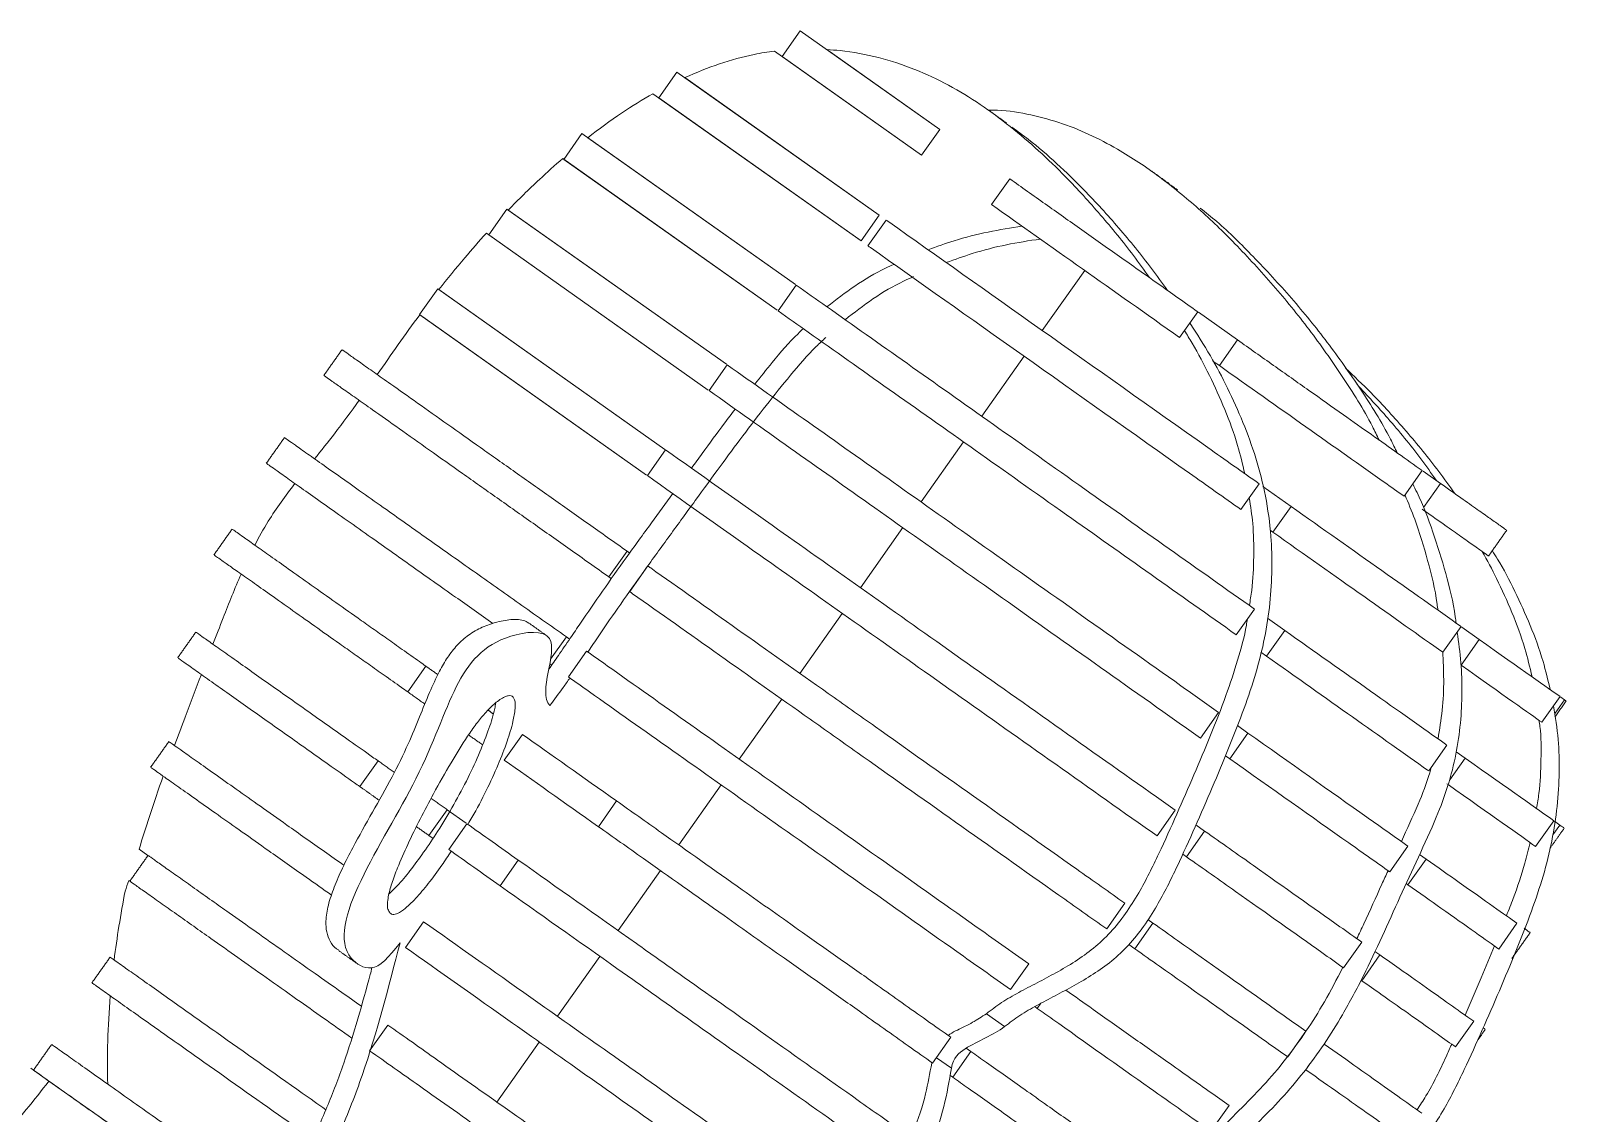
# Model space of a CAD drawing. Header units: millimetres. Extents: x -176 to 2097, y -1009 to 156.
# Drawn here: x 463 to 609.3, y -911.6 to -808.5 of the extents above; entities that cross this region are included whole.
import ezdxf

# ---------------------------------------------------------------- set-up
doc = ezdxf.new("R2010")
doc.units = ezdxf.units.MM

msp = doc.modelspace()

# ---------------------------------------------------------------- linework, layer by layer
at = {"color": 7, "linetype": 'Continuous', "lineweight": 15}
for p, q in [((534.58, -810.95), (536.31, -808.5)), ((549.61, -817.9), (536.31, -808.5)), ((538.84, -810.28), (549.61, -817.9)), ((547.88, -820.35), (533.86, -810.44)), ((547.88, -820.35), (534.58, -810.95)), ((522.84, -814.89), (524.57, -812.44)), ((543.84, -826.07), (524.57, -812.44)), ((525.31, -812.97), (543.84, -826.07)), ((542.11, -828.52), (522.29, -814.5)), ((542.11, -828.52), (522.84, -814.89)), ((513.79, -820.75), (515.52, -818.3)), ((535.87, -832.68), (515.52, -818.3)), ((516.08, -818.69), (535.87, -832.68)), ((549.61, -817.9), (547.88, -820.35)), ((549.61, -817.9), (547.88, -820.35)), ((534.13, -835.13), (513.69, -820.67)), ((534.13, -835.13), (513.79, -820.75)), ((556.28, -822.61), (554.54, -825.06)), ((506.64, -827.94), (508.37, -825.49)), ((529.29, -840.27), (508.37, -825.49)), ((508.5, -825.58), (529.29, -840.27)), ((543.84, -826.07), (542.11, -828.52)), ((543.84, -826.07), (542.11, -828.52)), ((527.56, -842.72), (506.42, -827.78)), ((544.5, -826.53), (542.76, -828.98)), ((527.56, -842.72), (506.64, -827.94)), ((563.41, -831.33), (559.37, -837.05)), ((500.06, -835.53), (501.79, -833.08)), ((523.42, -848.37), (501.79, -833.08)), ((501.9, -833.16), (523.42, -848.37)), ((535.94, -832.73), (534.2, -835.18)), ((521.68, -850.82), (500.06, -835.53)), ((521.68, -850.82), (500.08, -835.55)), ((572.45, -837.72), (574.18, -835.27)), ((577.97, -837.95), (574.25, -835.32)), ((577.97, -837.95), (576.24, -840.4)), ((557.64, -839.5), (553.6, -845.21)), ((529.36, -840.32), (527.63, -842.77)), ((576.24, -840.4), (575.65, -839.99)), ((551.87, -847.66), (547.83, -853.38)), ((523.49, -848.42), (521.76, -850.87)), ((593.84, -852.84), (595.57, -850.39)), ((597.3, -851.62), (595.64, -850.44)), ((578.3, -854.11), (580.04, -851.66)), ((583.07, -853.81), (580.39, -851.91)), ((597.3, -851.62), (595.68, -853.91)), ((583.07, -853.81), (581.34, -856.26)), ((546.1, -855.83), (542.05, -861.55)), ((581.34, -856.26), (581.07, -856.06)), ((518.08, -860.52), (519.82, -858.07)), ((520.07, -858.25), (519.82, -858.07)), ((521.8, -859.47), (520.07, -861.92)), ((518.33, -860.69), (518.08, -860.52)), ((540.32, -864), (536.28, -869.71)), ((577.85, -866.03), (579.58, -863.58)), ((582.47, -865.62), (580.74, -868.07)), ((582.47, -865.62), (580.83, -864.46)), ((597.54, -867.7), (599.27, -865.25)), ((601, -866.48), (599.34, -865.31)), ((512.53, -868.36), (514.04, -866.23)), ((514.35, -866.45), (514.04, -866.23)), ((601, -866.48), (599.27, -868.93)), ((512.64, -868.92), (512.47, -868.8)), ((515.97, -867.59), (514.23, -870.04)), ((580.74, -868.07), (580.2, -867.7)), ((500.66, -869.02), (498.93, -871.47)), ((599.27, -868.93), (599.26, -868.92)), ((534.55, -872.16), (530.51, -877.88)), ((606.97, -874.37), (608.7, -871.92)), ((609.13, -872.22), (608.22, -873.51)), ((609.13, -872.22), (608.77, -871.97)), ((574.44, -875.87), (576.17, -873.42)), ((578.96, -875.39), (577.96, -874.68)), ((509.85, -875.52), (508.12, -877.97)), ((578.96, -875.39), (577.23, -877.84)), ((577.23, -877.84), (576.82, -877.55)), ((596.18, -878.99), (597.91, -876.54)), ((599.65, -877.77), (598.8, -877.17)), ((496.1, -878.04), (494.37, -880.49)), ((599.65, -877.77), (598.18, -879.85)), ((528.78, -880.33), (524.74, -886.04)), ((518.82, -881.86), (517.09, -884.31)), ((500.94, -885.14), (502.68, -882.69)), ((504.5, -883.98), (502.68, -882.69)), ((570.3, -885.19), (572.03, -882.74)), ((504.57, -884.03), (502.84, -886.48)), ((574.84, -884.73), (573.11, -887.18)), ((574.84, -884.73), (574.01, -884.14)), ((606.36, -886.19), (608.09, -883.74)), ((608.67, -884.15), (608.02, -885.08)), ((608.67, -884.15), (608.17, -883.79)), ((501.35, -885.43), (500.94, -885.14)), ((592.47, -888.61), (594.2, -886.16)), ((473.34, -886.45), (474.18, -887.04)), ((509.46, -887.49), (507.72, -889.94)), ((573.11, -887.18), (572.75, -886.92)), ((595.93, -887.39), (594.2, -889.84)), ((595.93, -887.39), (595.31, -886.95)), ((523, -888.49), (518.96, -894.21)), ((472.45, -889.49), (472.36, -889.43)), ((594.2, -889.84), (594.03, -889.72)), ((565.51, -894.05), (567.24, -891.6)), ((500.44, -893.36), (498.71, -895.81)), ((569.91, -893.49), (568.18, -895.94)), ((569.44, -893.16), (569.91, -893.49)), ((602.85, -895.96), (604.59, -893.51)), ((567.63, -895.54), (568.18, -895.94)), ((588.08, -897.76), (589.81, -895.31)), ((591.54, -896.53), (589.81, -898.98)), ((591.54, -896.53), (591.06, -896.2)), ((517.23, -896.66), (513.19, -902.37)), ((556.36, -899.83), (558.09, -897.38)), ((589.81, -898.98), (589.75, -898.94)), ((554.05, -902.13), (555.78, -903.35)), ((558.65, -901.45), (558.89, -901.62)), ((559.23, -901.13), (558.89, -901.62)), ((497.03, -903.2), (495.3, -905.65)), ((582.75, -906.23), (584.48, -903.79)), ((598.74, -905.29), (600.47, -902.84)), ((493.61, -904.45), (493.64, -904.41)), ((493.62, -904.46), (493.61, -904.45)), ((511.46, -904.82), (507.42, -910.54)), ((548.93, -906.82), (550.66, -904.37)), ((549.29, -906.31), (550.72, -907.32)), ((552.57, -905.72), (550.84, -908.17)), ((552.12, -905.4), (552.57, -905.72)), ((464.75, -908.54), (463.02, -907.31)), ((550.58, -907.99), (550.84, -908.17)), ((584.46, -907.45), (584.48, -907.46)), ((584.81, -906.99), (584.48, -907.46)), ((464.75, -908.54), (470.62, -912.69)), ((575.44, -913.31), (577.17, -910.86))]:
    msp.add_line(p, q, dxfattribs=at)
for points, knots in [([(538.84, -810.28), (539.26, -810.32), (540.96, -810.45), (543.8, -810.99), (547.25, -812.12), (550.48, -813.64), (553.5, -815.49), (556.35, -817.6), (559.05, -819.91), (561.94, -822.7), (564.95, -826.03), (567.6, -829.24), (569.07, -831.31), (569.57, -832.01)], [0, 0, 0, 0, 0.0311985, 0.1242266, 0.2167021, 0.3089442, 0.4013184, 0.4939183, 0.586641, 0.6794327, 0.8070491, 0.9344522, 1, 1, 1, 1]), ([(525.31, -812.97), (527.52, -811.97), (530.4, -810.99), (533.22, -810.52), (533.86, -810.44)], [0.50685856, 0.50685856, 0.50685856, 0.50685856, 0.53125, 0.53844969, 0.53844969, 0.53844969, 0.53844969]), ([(516.08, -818.69), (517.14, -817.86), (519.18, -816.37), (521.28, -815.07), (522.29, -814.5)], [0.47183204, 0.47183204, 0.47183204, 0.47183204, 0.484375, 0.49564777, 0.49564777, 0.49564777, 0.49564777]), ([(554.27, -816.08), (554.41, -816.08), (555.67, -816.03), (557.92, -816.4), (560.97, -817.17), (563.84, -818.33), (567.07, -820.02), (570.58, -822.36), (574.29, -825.4), (577.89, -828.88), (581.4, -832.72), (584.83, -836.91), (587.98, -841.4), (590.21, -844.92), (591.25, -847.05), (591.46, -847.49)], [0, 0, 0, 0, 0.007995, 0.069119, 0.130286, 0.191712, 0.253337, 0.350025, 0.446555, 0.54311, 0.650494, 0.757754, 0.86497, 0.972326, 1, 1, 1, 1]), ([(556.48, -817.7), (557.01, -818.08), (558.5, -819.15), (560.78, -821.14), (563.67, -823.93), (566.68, -827.26), (569.33, -830.47), (570.8, -832.53), (571.3, -833.23)], [0, 0, 0, 0, 0.091506, 0.257957, 0.424533, 0.653624, 0.882332, 1, 1, 1, 1]), ([(508.5, -825.58), (509.47, -824.58), (511.18, -822.91), (512.94, -821.32), (513.69, -820.67)], [0.44044917, 0.44044917, 0.44044917, 0.44044917, 0.453125, 0.46221813, 0.46221813, 0.46221813, 0.46221813]), ([(556.28, -822.61), (557.39, -823.4), (559.61, -824.97), (563.11, -827.44), (566.7, -829.98), (570.39, -832.59), (572.92, -834.38), (574.18, -835.27)], [0, 0, 0, 0, 0.2039796, 0.4059326, 0.6056491, 0.8033942, 1, 1, 1, 1]), ([(574.42, -825.4), (574.95, -825.82), (576.72, -827.24), (579.61, -830.12), (583.14, -833.94), (586.57, -838.14), (589.71, -842.62), (591.94, -846.14), (592.98, -848.28), (593.19, -848.71)], [0, 0, 0, 0, 0.068458, 0.230977, 0.411722, 0.592258, 0.772722, 0.953419, 1, 1, 1, 1]), ([(501.9, -833.16), (502.7, -832.13), (504.18, -830.31), (505.72, -828.55), (506.42, -827.78)], [0.41017164, 0.41017164, 0.41017164, 0.41017164, 0.421875, 0.4312926, 0.4312926, 0.4312926, 0.4312926]), ([(544.5, -826.53), (544.58, -826.59), (553.8, -833.11), (564.23, -840.48), (575.14, -848.2), (576.77, -849.35), (578.4, -850.5), (580.04, -851.66)], [0.8738972, 0.8738972, 0.8738972, 0.8738972, 0.875, 1, 1, 1, 1.0186118, 1.0186118, 1.0186118, 1.0186118]), ([(557.44, -827.11), (556.37, -827.28), (554.23, -827.62), (551.24, -828.37), (549.32, -829.06), (548.5, -829.36)], [0, 0, 0, 0, 0.362813, 0.725574, 1, 1, 1, 1]), ([(542.76, -828.98), (542.84, -829.04), (552.07, -835.56), (562.5, -842.93), (573.41, -850.65), (575.03, -851.8), (576.67, -852.95), (578.3, -854.11)], [0.8738972, 0.8738972, 0.8738972, 0.8738972, 0.875, 1, 1, 1, 1.0186118, 1.0186118, 1.0186118, 1.0186118]), ([(559.18, -828.34), (558.1, -828.5), (555.96, -828.84), (552.97, -829.59), (551.06, -830.29), (550.23, -830.59)], [0, 0, 0, 0, 0.362813, 0.725574, 1, 1, 1, 1]), ([(545.26, -830.75), (544.99, -830.87), (543.72, -831.43), (541.54, -832.73), (539.74, -834.12), (538.86, -834.79)], [0, 0, 0, 0, 0.12526, 0.574606, 1, 1, 1, 1]), ([(547.12, -831.92), (546.8, -832.06), (545.49, -832.63), (543.27, -833.95), (541.47, -835.34), (540.59, -836.02)], [0, 0, 0, 0, 0.141318, 0.582415, 1, 1, 1, 1]), ([(535.94, -832.73), (536.89, -833.4), (540.31, -835.82), (549, -841.96), (562.43, -851.46), (574.23, -859.8), (579.58, -863.58)], [0.5815524, 0.5815524, 0.5815524, 0.5815524, 0.59375, 0.625, 0.6875, 0.7428201, 0.7428201, 0.7428201, 0.7428201]), ([(534.2, -835.18), (535.15, -835.85), (538.58, -838.27), (547.27, -844.41), (560.7, -853.91), (572.5, -862.25), (577.85, -866.03)], [0.5815524, 0.5815524, 0.5815524, 0.5815524, 0.59375, 0.625, 0.6875, 0.7428201, 0.7428201, 0.7428201, 0.7428201]), ([(496.02, -841.25), (496.69, -840.3), (498.02, -838.38), (499.38, -836.49), (500.08, -835.55)], [0.38018104, 0.38018104, 0.38018104, 0.38018104, 0.390625, 0.40117636, 0.40117636, 0.40117636, 0.40117636]), ([(573.43, -836.33), (574.09, -837.37), (575.38, -839.36), (577.05, -842.54), (578.53, -845.77), (579.76, -849.18), (580.69, -852.8), (581.19, -856.36), (581.29, -859.78), (581.1, -863.02), (580.6, -866.33), (579.76, -869.68), (578.58, -873.19), (577.14, -876.83), (575.57, -880.59), (573.93, -884.35), (572.23, -888.11), (570.66, -891.31), (569.07, -893.81), (567.64, -895.62), (566, -897.14), (564.23, -898.39), (562.42, -899.45), (560.62, -900.4), (558.89, -901.31), (557.26, -902.22), (556.26, -902.99), (555.78, -903.35)], [0, 0, 0, 0, 0.05753, 0.110952, 0.164624, 0.218308, 0.271805, 0.325167, 0.367044, 0.408838, 0.450585, 0.492406, 0.534464, 0.582399, 0.630033, 0.677592, 0.725733, 0.774171, 0.800877, 0.826979, 0.85271, 0.878661, 0.904877, 0.930456, 0.955229, 0.978549, 1, 1, 1, 1]), ([(538.76, -837.72), (538.45, -838), (537.25, -839.1), (535.37, -841.31), (533.06, -844.17), (530.85, -847.08), (528.61, -850.1), (526.3, -853.27), (523.89, -856.58), (521.51, -859.86), (519.25, -863.04), (517.48, -865.61), (516.45, -867.14), (516.1, -867.65), (516.08, -867.67)], [0, 0, 0, 0, 0.034036, 0.132346, 0.230728, 0.327558, 0.423503, 0.530199, 0.639803, 0.749194, 0.853002, 0.950845, 0.997429, 1, 1, 1, 1]), ([(536.61, -836.88), (536.44, -837.04), (535.39, -838.01), (533.85, -839.82), (532.53, -841.48), (531.98, -842.17)], [0, 0, 0, 0, 0.09994, 0.622577, 1, 1, 1, 1]), ([(572.91, -837.06), (573.16, -837.46), (574.02, -838.82), (575.31, -841.32), (576.79, -844.55), (577.95, -847.65), (578.45, -849.78), (578.66, -850.69)], [0, 0, 0, 0, 0.097967, 0.338254, 0.579665, 0.821129, 1, 1, 1, 1]), ([(577.97, -837.95), (579.12, -838.76), (581.4, -840.38), (584.79, -842.77), (587.93, -844.99), (590.77, -847), (593.32, -848.8), (594.81, -849.86), (595.57, -850.39)], [0, 0, 0, 0, 0.178819, 0.357088, 0.534908, 0.687788, 0.842305, 1, 1, 1, 1]), ([(492.68, -838.89), (492.72, -838.91), (492.78, -838.96), (493.42, -839.41), (494.41, -840.11), (495.71, -841.03), (497.49, -842.28), (499.81, -843.92), (502.7, -845.97), (505.84, -848.19), (509.16, -850.54), (512.58, -852.95), (516.1, -855.44), (518.58, -857.19), (519.82, -858.07)], [0, 0, 0, 0, 0.064177, 0.131495, 0.198971, 0.266586, 0.334166, 0.429655, 0.524798, 0.619744, 0.714778, 0.809888, 0.904964, 1, 1, 1, 1]), ([(529.36, -840.32), (534.46, -843.93), (544.92, -851.32), (559.85, -861.88), (570.65, -869.52), (574.98, -872.58), (576.17, -873.42)], [0.5638497, 0.5638497, 0.5638497, 0.5638497, 0.625, 0.6875, 0.71875, 0.7307031, 0.7307031, 0.7307031, 0.7307031]), ([(576.24, -840.4), (581.81, -844.34), (588.23, -848.88), (593.23, -852.41), (593.84, -852.84)], [0.01224527, 0.01224527, 0.01224527, 0.01224527, 0.09375, 0.10559121, 0.10559121, 0.10559121, 0.10559121]), ([(588.25, -840.63), (589.07, -841.41), (591.08, -843.3), (594.04, -846.61), (596.69, -849.81), (598.16, -851.87), (598.66, -852.58)], [0, 0, 0, 0, 0.215538, 0.527829, 0.839598, 1, 1, 1, 1]), ([(490.95, -841.34), (490.98, -841.36), (491.05, -841.41), (491.69, -841.86), (492.68, -842.56), (493.98, -843.48), (495.76, -844.73), (498.07, -846.37), (500.97, -848.42), (504.11, -850.64), (507.43, -852.99), (510.85, -855.4), (514.37, -857.89), (516.85, -859.64), (518.08, -860.52)], [0, 0, 0, 0, 0.064177, 0.131495, 0.198971, 0.266586, 0.334166, 0.429655, 0.524798, 0.619744, 0.714778, 0.809888, 0.904964, 1, 1, 1, 1]), ([(589.37, -842.21), (590.35, -843.27), (592.45, -845.52), (594.96, -848.59), (596.43, -850.65), (596.92, -851.35)], [0, 0, 0, 0, 0.366688, 0.784856, 1, 1, 1, 1]), ([(490.05, -849.27), (490.69, -848.48), (492.16, -846.65), (493.54, -844.77), (494.3, -843.7)], [0.3503052, 0.3503052, 0.3503052, 0.3503052, 0.359375, 0.37118126, 0.37118126, 0.37118126, 0.37118126]), ([(527.63, -842.77), (532.73, -846.38), (543.18, -853.77), (558.12, -864.33), (568.92, -871.97), (573.25, -875.03), (574.44, -875.87)], [0.5638497, 0.5638497, 0.5638497, 0.5638497, 0.625, 0.6875, 0.71875, 0.7307031, 0.7307031, 0.7307031, 0.7307031]), ([(530.13, -844.54), (529.79, -844.99), (528.72, -846.38), (527.34, -848.26), (526.29, -849.7), (525.95, -850.16)], [0, 0, 0, 0, 0.238871, 0.754915, 1, 1, 1, 1]), ([(487.23, -847.28), (487.22, -847.27), (487.2, -847.26), (487.53, -847.49), (488.21, -847.97), (489.34, -848.77), (490.91, -849.88), (492.77, -851.19), (494.86, -852.68), (497.59, -854.6), (501.02, -857.03), (505.17, -859.96), (509.48, -863.01), (512.52, -865.16), (514.04, -866.23)], [0, 0, 0, 0, 0.033229, 0.09693, 0.160221, 0.235314, 0.310035, 0.384788, 0.459737, 0.534958, 0.651793, 0.768482, 0.88451, 1, 1, 1, 1]), ([(485.5, -849.73), (485.49, -849.72), (485.47, -849.71), (485.79, -849.94), (486.48, -850.42), (487.61, -851.22), (489.17, -852.33), (491.03, -853.64), (493.13, -855.13), (495.86, -857.05), (499.29, -859.48), (503.18, -862.23), (505.85, -864.11), (507.05, -864.96)], [0, 0, 0, 0, 0.038444, 0.112142, 0.185366, 0.272245, 0.358692, 0.445177, 0.531889, 0.618914, 0.754086, 0.889088, 1, 1, 1, 1]), ([(523.49, -848.42), (526.77, -850.74), (535.62, -857), (550.58, -867.57), (564.47, -877.39), (571.44, -882.32), (572.03, -882.74)], [0.5546173, 0.5546173, 0.5546173, 0.5546173, 0.59375, 0.65625, 0.71875, 0.7246119, 0.7246119, 0.7246119, 0.7246119]), ([(521.76, -850.87), (525.03, -853.19), (533.89, -859.45), (548.85, -870.02), (562.74, -879.84), (569.71, -884.77), (570.3, -885.19)], [0.5546173, 0.5546173, 0.5546173, 0.5546173, 0.59375, 0.65625, 0.71875, 0.7246119, 0.7246119, 0.7246119, 0.7246119]), ([(484.36, -857.49), (484.76, -856.72), (485.89, -854.7), (487.28, -852.8), (488.18, -851.63)], [0.32010502, 0.32010502, 0.32010502, 0.32010502, 0.328125, 0.34137122, 0.34137122, 0.34137122, 0.34137122]), ([(524.18, -852.58), (523.51, -853.51), (522.02, -855.54), (519.78, -858.63), (517.51, -861.82), (515.75, -864.39), (514.36, -866.43), (513.36, -867.89), (512.68, -868.87), (512.37, -869.3)], [0, 0, 0, 0, 0.167622, 0.368933, 0.559969, 0.740027, 0.825756, 0.92213, 1, 1, 1, 1]), ([(593.93, -852.72), (594.24, -853.48), (595.08, -855.48), (596.1, -858.95), (596.84, -861.85), (597.03, -863.5), (597.05, -863.69)], [0, 0, 0, 0, 0.222988, 0.587319, 0.951542, 1, 1, 1, 1]), ([(594.67, -851.67), (594.8, -851.94), (595.54, -853.39), (596.61, -856.22), (597.84, -860.16), (598.57, -863.07), (598.76, -864.72), (598.79, -864.91)], [0, 0, 0, 0, 0.068126, 0.36588, 0.663211, 0.960453, 1, 1, 1, 1]), ([(597.3, -851.62), (597.97, -852.09), (599.3, -853.03), (600.86, -854.13), (602.13, -855.03), (603.04, -855.67), (603.55, -856.03), (603.56, -856.05), (603.57, -856.05)], [0, 0, 0, 0, 0.164503, 0.325692, 0.485172, 0.670669, 0.856635, 1, 1, 1, 1]), ([(579.08, -853), (579.21, -853.81), (579.5, -855.6), (579.54, -858.57), (579.44, -861.18), (579.18, -862.76), (579.1, -863.24)], [0, 0, 0, 0, 0.250423, 0.558878, 0.866717, 1, 1, 1, 1]), ([(595.57, -854.07), (596.24, -854.54), (597.57, -855.48), (599.13, -856.58), (600.4, -857.48), (601.31, -858.12), (601.81, -858.48), (601.83, -858.49), (601.84, -858.5)], [0, 0, 0, 0, 0.164503, 0.325692, 0.485172, 0.670669, 0.856635, 1, 1, 1, 1]), ([(482.22, -855.99), (482.23, -855.99), (482.26, -856.01), (482.64, -856.28), (483.29, -856.74), (484.27, -857.43), (485.63, -858.39), (487.34, -859.6), (489.41, -861.06), (491.73, -862.71), (493.81, -864.18), (495.55, -865.41), (496.97, -866.41), (498.47, -867.47), (499.71, -868.35), (500.46, -868.88), (500.66, -869.02)], [0, 0, 0, 0, 0.055132, 0.123022, 0.191155, 0.281019, 0.371938, 0.464232, 0.565034, 0.665207, 0.760151, 0.81197, 0.862801, 0.916594, 0.977306, 1, 1, 1, 1]), ([(480.49, -858.44), (480.5, -858.44), (480.53, -858.46), (480.91, -858.73), (481.56, -859.19), (482.53, -859.88), (483.9, -860.84), (485.61, -862.05), (487.67, -863.51), (490, -865.16), (492.08, -866.63), (493.82, -867.86), (495.24, -868.86), (496.74, -869.92), (497.98, -870.8), (498.73, -871.33), (498.93, -871.47)], [0, 0, 0, 0, 0.055132, 0.123022, 0.191155, 0.281019, 0.371938, 0.464232, 0.565034, 0.665207, 0.760151, 0.81197, 0.862801, 0.916594, 0.977306, 1, 1, 1, 1]), ([(601.28, -858.11), (601.75, -858.95), (602.77, -860.83), (604.14, -863.9), (605.31, -866.99), (605.81, -869.12), (606.02, -870.03)], [0, 0, 0, 0, 0.232482, 0.51248, 0.792539, 1, 1, 1, 1]), ([(602.24, -858.01), (602.41, -858.28), (603.19, -859.51), (604.4, -861.89), (605.88, -865.12), (607.04, -868.22), (607.54, -870.35), (607.75, -871.25)], [0, 0, 0, 0, 0.068687, 0.316773, 0.566021, 0.815323, 1, 1, 1, 1]), ([(521.8, -859.47), (521.89, -859.54), (524.66, -861.49), (530.32, -865.5), (537.46, -870.54), (544.95, -875.84), (552.73, -881.34), (560.93, -887.14), (565.74, -890.54), (567.24, -891.6)], [0.5458221, 0.5458221, 0.5458221, 0.5458221, 0.546875, 0.578125, 0.609375, 0.625, 0.65625, 0.6875, 0.7020834, 0.7020834, 0.7020834, 0.7020834]), ([(480.38, -866.93), (480.7, -866.09), (481.57, -863.85), (482.45, -861.62), (483.05, -860.25)], [0.28860482, 0.28860482, 0.28860482, 0.28860482, 0.296875, 0.31073833, 0.31073833, 0.31073833, 0.31073833]), ([(520.07, -861.92), (520.16, -861.99), (522.93, -863.94), (528.59, -867.95), (535.73, -872.99), (543.22, -878.29), (551, -883.79), (559.2, -889.59), (564.01, -892.99), (565.51, -894.05)], [0.5458221, 0.5458221, 0.5458221, 0.5458221, 0.546875, 0.578125, 0.609375, 0.625, 0.65625, 0.6875, 0.7020834, 0.7020834, 0.7020834, 0.7020834]), ([(478.79, -865.8), (478.8, -865.81), (478.82, -865.82), (479.47, -866.29), (480.64, -867.12), (482.16, -868.19), (483.84, -869.38), (485.64, -870.65), (487.5, -871.96), (489.39, -873.3), (491.34, -874.68), (493.42, -876.15), (495.04, -877.29), (495.93, -877.92), (496.1, -878.04)], [0, 0, 0, 0, 0.07018, 0.160891, 0.252116, 0.344306, 0.436808, 0.527541, 0.617369, 0.705796, 0.793672, 0.882704, 0.977464, 1, 1, 1, 1]), ([(512.45, -872.78), (511.28, -871.5), (514.55, -865.23), (503.56, -866.5), (502.91, -877.33), (489.9, -895.07), (495.76, -898.39), (497.09, -896.76), (498.21, -895.37)], [0.011907, 0.011907, 0.011907, 0.011907, 0.1477952, 0.2368833, 0.5718197, 0.8726683, 0.9272184, 1, 1, 1, 1]), ([(510.4, -864.9), (510.34, -864.85), (510.13, -864.68), (509.62, -864.59), (508.7, -864.55), (507.48, -864.78), (506.05, -865.26), (504.74, -865.99), (503.62, -866.99), (502.69, -868.18), (501.82, -869.7), (500.96, -871.61), (500.03, -873.93), (498.91, -876.63), (497.42, -879.67), (495.57, -882.94), (493.94, -885.81), (492.72, -888.2), (491.92, -890.02), (491.34, -891.73), (491.1, -893.19), (491.17, -894.36), (491.52, -895.27), (491.95, -895.85), (492.3, -896.04), (492.38, -896.09)], [0, 0, 0, 0, 0.007489, 0.026826, 0.047913, 0.092091, 0.132269, 0.170654, 0.205252, 0.239423, 0.275556, 0.328853, 0.388864, 0.455726, 0.539037, 0.629544, 0.720713, 0.771923, 0.819761, 0.863484, 0.903214, 0.931647, 0.960242, 0.990965, 1, 1, 1, 1]), ([(598.89, -865.79), (599.03, -866.75), (599.29, -868.62), (599.37, -871.53), (599.25, -874.43), (598.82, -877.4), (598.07, -880.41), (596.83, -883.7), (595.2, -887.22), (593.44, -891), (591.76, -894.78), (589.99, -898.53), (588.16, -901.97), (586.25, -905.04), (584.3, -907.71), (582.16, -910.25), (579.84, -912.57), (577.58, -914.87), (575.61, -917.38), (574, -920.03), (572.79, -922.84), (572.06, -925.71), (571.58, -928.55), (571.19, -931.15), (570.8, -933.53), (570.4, -935.69), (569.88, -937.89), (569.2, -939.84), (568.39, -941.5), (567.56, -942.82), (566.59, -944), (565.48, -944.97), (564.25, -945.62), (562.82, -946.06), (561.23, -946.25), (559.59, -946.18), (558.18, -946.05), (556.99, -946.1), (555.96, -946.44), (555.07, -947.25), (554.26, -948.44), (553.48, -949.97), (552.65, -951.72), (551.79, -953.31), (550.82, -954.6), (549.83, -955.46), (548.77, -955.98), (548.11, -956.09), (547.76, -956.14)], [0, 0, 0, 0, 0.029983, 0.05822, 0.08627, 0.114116, 0.141914, 0.169989, 0.206194, 0.242218, 0.277831, 0.313543, 0.349491, 0.377595, 0.405599, 0.433702, 0.462091, 0.490402, 0.516844, 0.542999, 0.569143, 0.595755, 0.622674, 0.649262, 0.669234, 0.689556, 0.710054, 0.730467, 0.744035, 0.757338, 0.770217, 0.782776, 0.795474, 0.808725, 0.827179, 0.845802, 0.863282, 0.874764, 0.884706, 0.894341, 0.905044, 0.921112, 0.938274, 0.9552, 0.967283, 0.979186, 0.988858, 1, 1, 1, 1]), ([(578.9, -864.55), (578.87, -864.74), (578.68, -866.02), (578.01, -868.46), (576.85, -871.96), (575.41, -875.6), (573.83, -879.37), (572.19, -883.13), (570.49, -886.89), (568.92, -890.09), (567.34, -892.59), (565.91, -894.39), (564.27, -895.92), (562.5, -897.17), (560.69, -898.23), (558.89, -899.17), (557.16, -900.08), (555.53, -901), (554.53, -901.76), (554.05, -902.13)], [0, 0, 0, 0, 0.012661, 0.087817, 0.163397, 0.249541, 0.335142, 0.420608, 0.507123, 0.594169, 0.642161, 0.689069, 0.73531, 0.781945, 0.829056, 0.875025, 0.919544, 0.961451, 1, 1, 1, 1]), ([(582.47, -865.62), (588.15, -869.64), (593.55, -873.46), (597.87, -876.52), (597.91, -876.54)], [0.75284326, 0.75284326, 0.75284326, 0.75284326, 0.8125, 0.8130533, 0.8130533, 0.8130533, 0.8130533]), ([(477.06, -868.25), (477.07, -868.26), (477.09, -868.27), (477.74, -868.74), (478.91, -869.56), (480.43, -870.64), (482.11, -871.83), (483.91, -873.1), (485.77, -874.41), (487.66, -875.75), (489.6, -877.12), (491.69, -878.6), (493.3, -879.74), (494.2, -880.37), (494.37, -880.49)], [0, 0, 0, 0, 0.07018, 0.160891, 0.252116, 0.344306, 0.436808, 0.527541, 0.617369, 0.705796, 0.793672, 0.882704, 0.977464, 1, 1, 1, 1]), ([(515.97, -867.59), (516.63, -868.06), (519.83, -870.33), (528.4, -876.38), (540.54, -884.97), (551.66, -892.83), (556.38, -896.17), (558.09, -897.38)], [0.5854846, 0.5854846, 0.5854846, 0.5854846, 0.59375, 0.625, 0.6875, 0.71875, 0.7363686, 0.7363686, 0.7363686, 0.7363686]), ([(580.74, -868.07), (586.42, -872.09), (591.82, -875.91), (596.14, -878.97), (596.18, -878.99)], [0.75284326, 0.75284326, 0.75284326, 0.75284326, 0.8125, 0.8130533, 0.8130533, 0.8130533, 0.8130533]), ([(597.52, -867.64), (597.56, -868.53), (597.65, -870.35), (597.53, -873.13), (597.22, -875.04), (597.07, -875.95)], [0, 0, 0, 0, 0.331211, 0.680709, 1, 1, 1, 1]), ([(476.71, -876.58), (477.04, -875.68), (477.89, -873.43), (478.75, -871.18), (479.27, -869.82)], [0.25672255, 0.25672255, 0.25672255, 0.25672255, 0.265625, 0.27908004, 0.27908004, 0.27908004, 0.27908004]), ([(514.37, -870.14), (514.16, -870.45), (513.54, -871.34), (512.89, -872.21), (512.45, -872.78)], [0, 0, 0, 0, 0.3381454, 1, 1, 1, 1]), ([(514.23, -870.04), (514.9, -870.51), (518.1, -872.78), (526.66, -878.83), (538.81, -887.42), (549.92, -895.28), (554.65, -898.62), (556.36, -899.83)], [0.5854846, 0.5854846, 0.5854846, 0.5854846, 0.59375, 0.625, 0.6875, 0.71875, 0.7363686, 0.7363686, 0.7363686, 0.7363686]), ([(504.65, -884.09), (504.78, -883.87), (505.42, -882.82), (506.4, -880.92), (507.53, -878.49), (508.38, -876.3), (508.93, -874.5), (509.18, -873.17), (509.18, -872.36), (509, -871.96), (508.79, -871.81), (508.5, -871.82), (507.97, -872.01), (507.18, -872.57), (506.28, -873.48), (505.42, -874.56), (504.33, -876.11), (502.96, -878.34), (501.48, -880.98), (500.1, -883.58), (498.94, -885.93), (498.04, -887.98), (497.42, -889.65), (497.09, -890.8), (496.99, -891.62), (497, -892.18), (497.16, -892.41), (497.23, -892.52)], [0, 0, 0, 0, 0.01947, 0.094044, 0.163942, 0.226447, 0.278908, 0.313289, 0.338445, 0.348058, 0.356637, 0.365568, 0.375734, 0.405829, 0.441536, 0.474145, 0.510883, 0.586341, 0.673076, 0.74306, 0.81197, 0.875473, 0.917101, 0.951932, 0.970937, 0.98666, 1, 1, 1, 1]), ([(497.16, -890.7), (497.42, -890.45), (498.13, -889.78), (499.22, -888.44), (500.5, -886.71), (501.9, -884.6), (503.33, -882.23), (504.67, -879.7), (505.8, -877.27), (506.64, -875.07), (507.16, -873.5), (507.28, -872.7), (507.31, -872.51)], [0, 0, 0, 0, 0.051639, 0.139737, 0.242215, 0.354166, 0.493817, 0.631145, 0.759863, 0.874965, 0.971573, 1, 1, 1, 1]), ([(608.07, -872.81), (608.24, -873.87), (608.57, -875.91), (608.65, -879.13), (608.46, -882.36), (607.96, -885.67), (607.12, -889.02), (605.94, -892.53), (604.5, -896.17), (602.92, -899.93), (601.29, -903.69), (599.58, -907.46), (598.01, -910.66), (596.43, -913.15), (595, -914.96), (593.36, -916.48), (591.59, -917.73), (589.78, -918.79), (587.98, -919.74), (586.25, -920.65), (584.62, -921.57), (583.62, -922.33), (583.14, -922.69)], [0, 0, 0, 0, 0.061931, 0.120144, 0.178241, 0.236273, 0.294407, 0.35287, 0.419504, 0.485718, 0.551828, 0.618749, 0.686081, 0.723204, 0.759488, 0.795256, 0.83133, 0.867771, 0.903329, 0.937766, 0.970182, 1, 1, 1, 1]), ([(609.13, -872.22), (609.2, -872.27), (609.29, -872.34), (609.27, -872.33), (609.27, -872.32)], [0, 0, 0, 0, 0.739849, 1, 1, 1, 1]), ([(606.69, -874.18), (606.72, -874.38), (606.9, -875.58), (606.89, -877.91), (606.8, -880.52), (606.53, -882.1), (606.46, -882.58)], [0, 0, 0, 0, 0.07637, 0.456448, 0.835768, 1, 1, 1, 1]), ([(578.96, -875.39), (582.97, -878.23), (588.31, -882), (592.96, -885.29), (594.2, -886.16)], [0.74015247, 0.74015247, 0.74015247, 0.74015247, 0.78125, 0.79731535, 0.79731535, 0.79731535, 0.79731535]), ([(476.21, -876.23), (476.22, -876.24), (476.25, -876.26), (476.74, -876.6), (477.56, -877.18), (478.8, -878.06), (480.53, -879.28), (482.56, -880.72), (484.87, -882.35), (487.67, -884.33), (490.34, -886.22), (492.23, -887.55), (492.85, -887.99)], [0, 0, 0, 0, 0.064764, 0.147407, 0.229664, 0.338745, 0.447951, 0.557828, 0.668619, 0.780311, 0.927539, 1, 1, 1, 1]), ([(474.48, -878.68), (474.49, -878.69), (474.52, -878.7), (475, -879.05), (475.82, -879.63), (477.07, -880.51), (478.79, -881.73), (480.83, -883.17), (483.14, -884.8), (485.93, -886.78), (488.79, -888.79), (490.87, -890.26), (491.68, -890.84)], [0, 0, 0, 0, 0.063373, 0.14424, 0.22473, 0.331468, 0.438328, 0.545844, 0.654254, 0.763547, 0.907611, 1, 1, 1, 1]), ([(577.23, -877.84), (581.24, -880.68), (586.58, -884.45), (591.23, -887.74), (592.47, -888.61)], [0.74015247, 0.74015247, 0.74015247, 0.74015247, 0.78125, 0.79731535, 0.79731535, 0.79731535, 0.79731535]), ([(596.4, -878.68), (596.36, -878.84), (596.07, -880.01), (595.11, -882.38), (594.12, -884.55), (593.58, -885.73)], [0, 0, 0, 0, 0.068881, 0.492387, 1, 1, 1, 1]), ([(599.65, -877.77), (599.68, -877.8), (603.78, -880.69), (606.7, -882.75), (608.09, -883.74)], [0.1869467, 0.1869467, 0.1869467, 0.1869467, 0.1875, 0.24715674, 0.24715674, 0.24715674, 0.24715674]), ([(473.34, -886.45), (473.67, -885.41), (474.39, -883.08), (475.18, -880.78), (475.64, -879.5)], [0.22428584, 0.22428584, 0.22428584, 0.22428584, 0.234375, 0.24706011, 0.24706011, 0.24706011, 0.24706011]), ([(597.91, -880.22), (597.95, -880.24), (602.05, -883.14), (604.97, -885.2), (606.36, -886.19)], [0.1869467, 0.1869467, 0.1869467, 0.1869467, 0.1875, 0.24715674, 0.24715674, 0.24715674, 0.24715674]), ([(518.82, -881.86), (520.24, -882.86), (523.77, -885.36), (530.07, -889.81), (535.69, -893.79), (540.15, -896.94), (543.3, -899.16), (546, -901.08), (548.51, -902.85), (549.93, -903.86), (550.66, -904.37)], [0.1060174, 0.1060174, 0.1060174, 0.1060174, 0.140625, 0.1953125, 0.234375, 0.2578125, 0.28125, 0.296875, 0.3125, 0.3304038, 0.3304038, 0.3304038, 0.3304038]), ([(517.09, -884.31), (518.51, -885.31), (522.04, -887.81), (528.33, -892.26), (533.96, -896.24), (538.42, -899.39), (541.57, -901.61), (544.27, -903.53), (546.78, -905.3), (548.2, -906.31), (548.93, -906.82)], [0.1060174, 0.1060174, 0.1060174, 0.1060174, 0.140625, 0.1953125, 0.234375, 0.2578125, 0.28125, 0.296875, 0.3125, 0.3304038, 0.3304038, 0.3304038, 0.3304038]), ([(574.84, -884.73), (576.44, -885.85), (581.03, -889.1), (585.92, -892.56), (589.13, -894.83), (589.81, -895.31)], [0.73394378, 0.73394378, 0.73394378, 0.73394378, 0.75, 0.78125, 0.78993075, 0.78993075, 0.78993075, 0.78993075]), ([(608.67, -884.15), (608.86, -884.28), (609.11, -884.46), (609.06, -884.42), (609.04, -884.41)], [0, 0, 0, 0, 0.724551, 1, 1, 1, 1]), ([(605.83, -885.82), (605.68, -886.47), (605.26, -888.25), (604.46, -890.59), (603.8, -892.25), (603.59, -892.8)], [0, 0, 0, 0, 0.282253, 0.762062, 1, 1, 1, 1]), ([(474.25, -887.09), (474.24, -887.08), (474.21, -887.06), (474.75, -887.44), (475.73, -888.14), (477.07, -889.08), (478.61, -890.17), (480.26, -891.34), (482.21, -892.72), (484.46, -894.31), (487.15, -896.21), (489.89, -898.15), (492.36, -899.89), (493.89, -900.97), (494.51, -901.41)], [0, 0, 0, 0, 0.035879, 0.109008, 0.183378, 0.259291, 0.336221, 0.413131, 0.488806, 0.605245, 0.721069, 0.838769, 0.934143, 1, 1, 1, 1]), ([(497.23, -892.52), (497.28, -892.56), (497.39, -892.65), (497.61, -892.68), (497.88, -892.62), (498.31, -892.41), (498.93, -891.92), (499.84, -891), (500.96, -889.66), (502.09, -888.15), (502.78, -887.09), (503.07, -886.65)], [0, 0, 0, 0, 0.031584, 0.063869, 0.09904, 0.1395, 0.240321, 0.368847, 0.578368, 0.822088, 1, 1, 1, 1]), ([(509.46, -887.49), (513.24, -890.16), (517.99, -893.52), (526.12, -899.27), (532.89, -904.05), (540.45, -909.4), (545.05, -912.65), (546.76, -913.86), (547.1, -914.1)], [0.0320683, 0.0320683, 0.0320683, 0.0320683, 0.125, 0.15625, 0.21875, 0.28125, 0.3125, 0.3203522, 0.3203522, 0.3203522, 0.3203522]), ([(573.11, -887.18), (574.7, -888.3), (579.3, -891.55), (584.19, -895.01), (587.4, -897.28), (588.08, -897.76)], [0.73394378, 0.73394378, 0.73394378, 0.73394378, 0.75, 0.78125, 0.78993075, 0.78993075, 0.78993075, 0.78993075]), ([(595.93, -887.39), (597.06, -888.19), (600.8, -890.83), (603.44, -892.7), (604.59, -893.51)], [0.20268465, 0.20268465, 0.20268465, 0.20268465, 0.21875, 0.25984753, 0.25984753, 0.25984753, 0.25984753]), ([(592.31, -888.5), (592.11, -888.93), (591.33, -890.61), (590.39, -892.78), (589.56, -894.5), (589.33, -894.97)], [0, 0, 0, 0, 0.199224, 0.778666, 1, 1, 1, 1]), ([(472.52, -889.54), (472.51, -889.53), (472.48, -889.51), (473.01, -889.89), (474, -890.59), (475.34, -891.53), (476.88, -892.62), (478.53, -893.79), (480.48, -895.17), (482.73, -896.76), (485.41, -898.66), (488.16, -900.6), (490.89, -902.53), (492.7, -903.81), (493.61, -904.45)], [0, 0, 0, 0, 0.034855, 0.105898, 0.178147, 0.251894, 0.326629, 0.401345, 0.474861, 0.587978, 0.700497, 0.814839, 0.907492, 1, 1, 1, 1]), ([(507.72, -889.94), (511.5, -892.61), (516.26, -895.97), (524.39, -901.72), (531.16, -906.5), (538.72, -911.85), (543.32, -915.1), (545.03, -916.31), (545.37, -916.55)], [0.0320683, 0.0320683, 0.0320683, 0.0320683, 0.125, 0.15625, 0.21875, 0.28125, 0.3125, 0.3203522, 0.3203522, 0.3203522, 0.3203522]), ([(594.2, -889.84), (595.33, -890.64), (599.07, -893.28), (601.71, -895.15), (602.85, -895.96)], [0.20268465, 0.20268465, 0.20268465, 0.20268465, 0.21875, 0.25984753, 0.25984753, 0.25984753, 0.25984753]), ([(500.44, -893.36), (503.66, -895.63), (511.42, -901.12), (523.6, -909.73), (534.54, -917.46), (538.97, -920.6), (540.49, -921.68)], [0.514225, 0.514225, 0.514225, 0.514225, 0.6014991, 0.715694, 0.7808922, 0.8151787, 0.8151787, 0.8151787, 0.8151787]), ([(569.91, -893.49), (570.71, -894.05), (574.59, -896.8), (579.55, -900.3), (583.29, -902.95), (584.48, -903.79)], [0.71083369, 0.71083369, 0.71083369, 0.71083369, 0.71875, 0.75, 0.76552442, 0.76552442, 0.76552442, 0.76552442]), ([(605.26, -893.98), (605.44, -894.11), (605.79, -894.36), (605.81, -894.38), (605.83, -894.39)], [0, 0, 0, 0, 0.535194, 1, 1, 1, 1]), ([(498.21, -895.37), (497.09, -899.56), (495.59, -905.64), (492.9, -912.51), (490.87, -916.99), (488.84, -922.43), (488.16, -928.06), (487.38, -931.86), (487.15, -932.95)], [-0.2451689, -0.2451689, -0.2451689, -0.2451689, -0.1006705, -0.0381705, -0.0069205, 0.0555795, 0.1493295, 0.1870539, 0.1870539, 0.1870539, 0.1870539]), ([(498.71, -895.81), (501.93, -898.08), (509.69, -903.57), (521.87, -912.18), (532.8, -919.91), (537.24, -923.05), (538.76, -924.13)], [0.514225, 0.514225, 0.514225, 0.514225, 0.6014991, 0.715694, 0.7808922, 0.8151787, 0.8151787, 0.8151787, 0.8151787]), ([(568.18, -895.94), (568.98, -896.5), (572.86, -899.25), (577.82, -902.75), (581.56, -905.4), (582.75, -906.23)], [0.71083369, 0.71083369, 0.71083369, 0.71083369, 0.71875, 0.75, 0.76552442, 0.76552442, 0.76552442, 0.76552442]), ([(591.54, -896.53), (592.17, -896.98), (594.97, -898.95), (598.28, -901.29), (600.01, -902.52), (600.47, -902.84)], [0.21006925, 0.21006925, 0.21006925, 0.21006925, 0.21875, 0.25, 0.26605622, 0.26605622, 0.26605622, 0.26605622]), ([(602.45, -895.67), (602.03, -896.68), (601.12, -898.89), (600.16, -901.07), (599.64, -902.26)], [0, 0, 0, 0, 0.460479, 1, 1, 1, 1]), ([(470.59, -896.75), (470.61, -896.77), (470.67, -896.81), (471.14, -897.13), (471.88, -897.66), (473.05, -898.48), (474.73, -899.67), (476.65, -901.03), (478.68, -902.47), (482.73, -905.33), (486.83, -908.23), (490.38, -910.74), (491.13, -911.27)], [0, 0, 0, 0, 0.049816, 0.104331, 0.158667, 0.243159, 0.327266, 0.411498, 0.495896, 0.580243, 0.911283, 1, 1, 1, 1]), ([(495.52, -897.73), (495.47, -897.95), (495.04, -899.57), (494.21, -902.61), (492.88, -906.84), (491.28, -911.05), (489.39, -915.16), (487.8, -919.32), (486.86, -923.49), (486.26, -927.59), (485.7, -930.35), (485.42, -931.73)], [0, 0, 0, 0, 0.01874, 0.14276, 0.266488, 0.390001, 0.513979, 0.635289, 0.756575, 0.878668, 1, 1, 1, 1]), ([(587.98, -897.75), (587.42, -898.84), (586.35, -900.9), (584.52, -903.81), (582.57, -906.49), (580.43, -909.02), (578.11, -911.34), (575.84, -913.65), (573.9, -916.16), (572.62, -918.12), (572.14, -919.27), (572.05, -919.49)], [0, 0, 0, 0, 0.136118, 0.257659, 0.378765, 0.500303, 0.623077, 0.745511, 0.859864, 0.972976, 1, 1, 1, 1]), ([(468.86, -899.2), (468.88, -899.22), (468.94, -899.25), (469.4, -899.58), (470.15, -900.11), (471.31, -900.93), (472.99, -902.12), (474.91, -903.48), (476.95, -904.92), (481, -907.78), (485.26, -910.79), (488.99, -913.43), (489.91, -914.08)], [0, 0, 0, 0, 0.048827, 0.10226, 0.155517, 0.238332, 0.320769, 0.403328, 0.486051, 0.568723, 0.89319, 1, 1, 1, 1]), ([(589.81, -898.98), (590.44, -899.43), (593.24, -901.4), (596.54, -903.74), (598.28, -904.97), (598.74, -905.29)], [0.21006925, 0.21006925, 0.21006925, 0.21006925, 0.21875, 0.25, 0.26605622, 0.26605622, 0.26605622, 0.26605622]), ([(561.61, -899.87), (562.48, -900.48), (564.54, -901.94), (567.81, -904.25), (570.89, -906.42), (573.4, -908.2), (575.39, -909.6), (576.58, -910.45), (577.17, -910.86)], [0, 0, 0, 0, 0.161398, 0.384615, 0.604154, 0.73898, 0.870814, 1, 1, 1, 1]), ([(554.05, -902.13), (553.61, -902.41), (552.71, -903), (551.53, -903.55), (550.75, -903.95), (550.46, -904.15), (550.4, -904.19)], [0, 0, 0, 0, 0.365523, 0.756964, 0.952654, 1, 1, 1, 1]), ([(558.89, -901.62), (559.38, -901.96), (562.95, -904.49), (568.98, -908.75), (573.73, -912.11), (575.44, -913.31)], [0.74500825, 0.74500825, 0.74500825, 0.74500825, 0.75, 0.78125, 0.80404499, 0.80404499, 0.80404499, 0.80404499]), ([(497.03, -903.2), (498.57, -904.28), (502.2, -906.85), (508.25, -911.12), (515.9, -916.54), (524.14, -922.36), (530.21, -926.65), (533.3, -928.84), (533.61, -929.06)], [0.5383849, 0.5383849, 0.5383849, 0.5383849, 0.5625, 0.59375, 0.625, 0.65625, 0.6875, 0.6909511, 0.6909511, 0.6909511, 0.6909511]), ([(555.78, -903.35), (554.7, -904.18), (552.58, -904.91), (550.87, -906.3), (550.72, -907.32)], [0, 0, 0, 0, 0.674603, 1, 1, 1, 1]), ([(601.37, -903.48), (601.45, -903.53), (601.59, -903.63), (601.54, -903.6), (601.52, -903.59)], [0, 0, 0, 0, 0.543791, 1, 1, 1, 1]), ([(465.05, -905.08), (465.04, -905.07), (464.98, -905.03), (465.27, -905.24), (465.93, -905.7), (467.11, -906.53), (468.78, -907.72), (470.81, -909.15), (473.08, -910.76), (475.74, -912.63), (478.71, -914.74), (481.82, -916.93), (484.72, -918.98), (486.6, -920.32), (487.52, -920.96)], [0, 0, 0, 0, 0.016163, 0.077032, 0.139574, 0.225512, 0.312149, 0.397727, 0.482394, 0.566768, 0.677026, 0.78697, 0.89689, 1, 1, 1, 1]), ([(586.21, -905.01), (587.35, -905.81), (590.6, -908.11), (593.73, -910.33), (595.26, -911.41), (595.54, -911.61)], [0.23447558, 0.23447558, 0.23447558, 0.23447558, 0.25, 0.28125, 0.28916631, 0.28916631, 0.28916631, 0.28916631]), ([(598.37, -905.04), (598.19, -905.43), (597.44, -907.09), (596.42, -909.22), (595.36, -910.84), (595.07, -911.27)], [0, 0, 0, 0, 0.185627, 0.780316, 1, 1, 1, 1]), ([(495.3, -905.65), (496.84, -906.73), (500.47, -909.3), (506.51, -913.57), (514.17, -918.99), (522.41, -924.81), (528.48, -929.1), (531.57, -931.29), (531.88, -931.5)], [0.5383849, 0.5383849, 0.5383849, 0.5383849, 0.5625, 0.59375, 0.625, 0.65625, 0.6875, 0.6909511, 0.6909511, 0.6909511, 0.6909511]), ([(548.84, -906.83), (548.66, -907.8), (548.27, -909.96), (547.53, -912.35), (546.89, -913.71), (546.81, -913.89)], [0, 0, 0, 0, 0.4120043, 0.9212246, 1, 1, 1, 1]), ([(552.57, -905.72), (553.06, -906.07), (554.15, -906.84), (555.88, -908.06), (557.61, -909.28), (560.23, -911.14), (563.38, -913.36), (566.94, -915.88), (569.99, -918.03), (571.88, -919.37), (572.49, -919.8)], [0.3465797, 0.3465797, 0.3465797, 0.3465797, 0.359375, 0.375, 0.390625, 0.40625, 0.4296875, 0.453125, 0.4765625, 0.4899411, 0.4899411, 0.4899411, 0.4899411]), ([(463.31, -907.53), (463.3, -907.52), (463.25, -907.48), (463.54, -907.68), (464.2, -908.15), (465.38, -908.98), (467.05, -910.17), (469.08, -911.6), (471.35, -913.21), (474.01, -915.08), (476.98, -917.19), (480.09, -919.38), (483.33, -921.67), (485.55, -923.25), (486.81, -924.13)], [0, 0, 0, 0, 0.015567, 0.07419, 0.134423, 0.21719, 0.30063, 0.383049, 0.464592, 0.545852, 0.652041, 0.757928, 0.863792, 1, 1, 1, 1]), ([(550.72, -907.32), (550.51, -908.53), (550.09, -910.94), (548.87, -914.58), (547.24, -918.1), (545.2, -921.48), (542.78, -924.6), (540.1, -927.47), (537.33, -930.19), (534.53, -932.86), (531.85, -935.51), (529.36, -938.2), (526.95, -940.83), (524.46, -943.41), (521.86, -945.83), (519.3, -947.88), (516.84, -949.49), (514.5, -950.66), (512.14, -951.41), (509.83, -951.65), (507.59, -951.47), (505.32, -950.9), (503.23, -949.99), (501.91, -949.17), (501.32, -948.8)], [0, 0, 0, 0, 0.051687, 0.102661, 0.153246, 0.203794, 0.25472, 0.305446, 0.356485, 0.407285, 0.457869, 0.50387, 0.550161, 0.596953, 0.64389, 0.690131, 0.727801, 0.764737, 0.801426, 0.838694, 0.8768, 0.915406, 0.96186, 1, 1, 1, 1]), ([(550.84, -908.17), (551.33, -908.52), (552.42, -909.29), (554.15, -910.51), (555.88, -911.73), (558.5, -913.59), (561.65, -915.81), (565.21, -918.33), (568.25, -920.48), (570.15, -921.82), (570.76, -922.25)], [0.3465797, 0.3465797, 0.3465797, 0.3465797, 0.359375, 0.375, 0.390625, 0.40625, 0.4296875, 0.453125, 0.4765625, 0.4899411, 0.4899411, 0.4899411, 0.4899411]), ([(584.48, -907.46), (585.61, -908.26), (588.87, -910.56), (592, -912.78), (593.53, -913.86), (593.81, -914.06)], [0.23447558, 0.23447558, 0.23447558, 0.23447558, 0.25, 0.28125, 0.28916631, 0.28916631, 0.28916631, 0.28916631]), ([(460.15, -913.86), (460.21, -913.81), (461.09, -913.04), (462.64, -911.24), (464.04, -909.45), (464.75, -908.54)], [0, 0, 0, 0, 0.0321072, 0.5093346, 1, 1, 1, 1])]:
    msp.add_open_spline(points, degree=3, knots=knots, dxfattribs=at)
for points, degree in [([(555.97, -817.29), (554.24, -816.06)], 1), ([(571.48, -823.08), (569.75, -821.85)], 1), ([(571.45, -823.11), (572.27, -823.65)], 1), ([(554.54, -825.06), (560.08, -828.98), (566.12, -833.24), (572.45, -837.72)], 3), ([(492.67, -838.88), (490.94, -841.33)], 1), ([(487.19, -847.25), (485.46, -849.7)], 1), ([(583.07, -853.81), (589.04, -858.03), (594.76, -862.07), (599.27, -865.25)], 3), ([(482.2, -855.97), (480.47, -858.42)], 1), ([(581.34, -856.26), (587.31, -860.48), (593.03, -864.52), (597.54, -867.7)], 3), ([(601.88, -858.53), (603.61, -856.08)], 1), ([(478.75, -865.77), (477.02, -868.22)], 1), ([(512.15, -866.11), (510.42, -864.88)], 1), ([(601, -866.48), (604.97, -869.29), (607.6, -871.15), (608.7, -871.92)], 3), ([(500.66, -869.02), (501.8, -869.83)], 1), ([(599.27, -868.93), (603.24, -871.74), (605.87, -873.6), (606.97, -874.37)], 3), ([(498.93, -871.47), (500.56, -872.63)], 1), ([(506.59, -873.21), (507.07, -873.56)], 1), ([(608.21, -873.85), (609.29, -872.34)], 1), ([(504.72, -875.57), (506.06, -876.51)], 1), ([(509.85, -875.52), (512.57, -877.44), (515.52, -879.52), (518.82, -881.86)], 3), ([(476.18, -876.2), (474.44, -878.65)], 1), ([(496.1, -878.04), (497.64, -879.13)], 1), ([(508.12, -877.97), (510.84, -879.89), (513.78, -881.97), (517.09, -884.31)], 3), ([(494.37, -880.49), (496.2, -881.79)], 1), ([(501.15, -881.62), (502.68, -882.69)], 1), ([(499.76, -884.31), (500.94, -885.14)], 1), ([(504.57, -884.03), (506.14, -885.14), (507.77, -886.29), (509.46, -887.49)], 3), ([(607.72, -886.39), (609.09, -884.45)], 1), ([(474.19, -887.05), (472.46, -889.5)], 1), ([(502.84, -886.48), (504.41, -887.59), (506.04, -888.74), (507.72, -889.94)], 3), ([(470.96, -897.01), (471.23, -894.89), (471.58, -892.69), (472.01, -890.44)], 3), ([(472.01, -890.44), (472.13, -890.1), (472.25, -889.77), (472.36, -889.43)], 3), ([(604.11, -896.85), (605.85, -894.4)], 1), ([(492.36, -896.12), (494.1, -897.34)], 1), ([(470.58, -896.74), (468.84, -899.19)], 1), ([(470.36, -908.83), (470.27, -906.17), (470.35, -903.36), (470.6, -900.43)], 3), ([(600.82, -904.69), (601.57, -903.62)], 1), ([(465.01, -905.05), (463.28, -907.5)], 1)]:
    msp.add_open_spline(points, degree=degree, dxfattribs=at)

doc.saveas('drawing.dxf')
